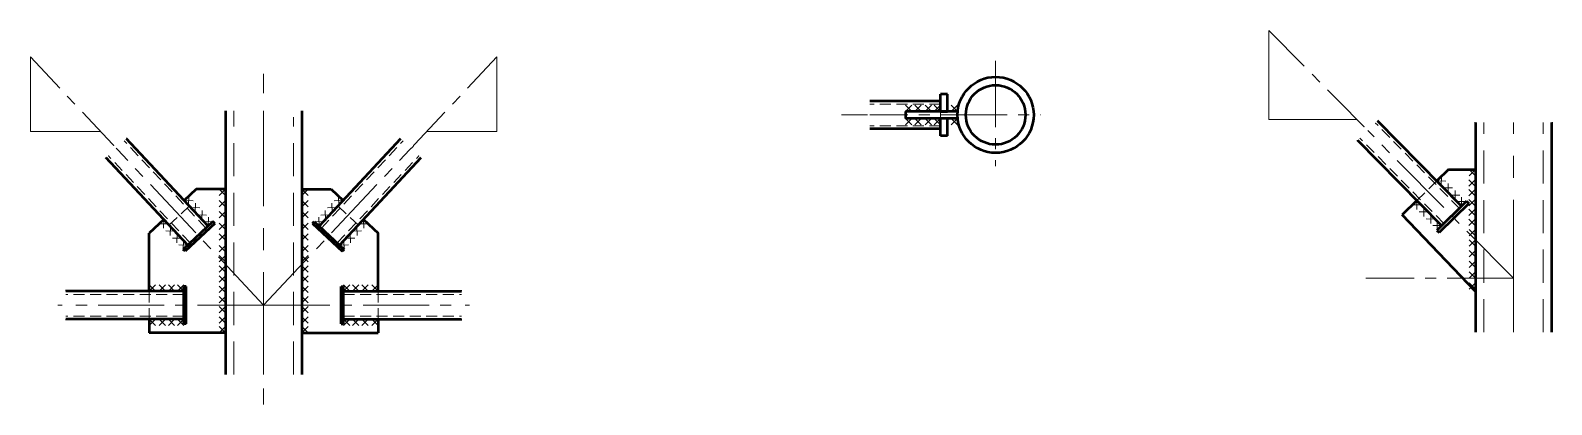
# Model space of a CAD drawing. Header units: millimetres. Extents: x -15843 to 52186, y -12703 to 19750.
# Drawn here: x 47160 to 51535, y 2453 to 3531 of the extents above; entities that cross this region are included whole.
import ezdxf

# ---------------------------------------------------------------- set-up
doc = ezdxf.new("R2010")
doc.units = ezdxf.units.MM
doc.linetypes.add('невидимая', pattern=[9.525, 6.35, -3.175])
doc.linetypes.add('осевая2', pattern=[28.575, 19.05, -3.175, 3.175, -3.175])
for name, color, linetype, lineweight in [('АС Колонны', 7, 'Continuous', 20), ('АС_Оформление', 7, 'Continuous', 20), ('АС_Сваи', 7, 'Continuous', 20)]:
    doc.layers.add(name, color=color, linetype=linetype, lineweight=lineweight)

msp = doc.modelspace()

# ---------------------------------------------------------------- linework, layer by layer
at = {"layer": 'АС Колонны', "color": 7, "linetype": 'осевая2', "lineweight": 0, "ltscale": 10}
for p, q in [((51425, 2817.3), (50721.3, 3531.3)), ((47830.6, 2739.8), (47159.9, 3455)), ((49935.7, 3443.5), (49935.7, 3140.4)), ((49492.3, 3287.9), (50064.9, 3287.9)), ((51425, 2817.3), (50999.9, 2817.3)), ((47830.6, 2739.8), (47238.5, 2739.8)), ((47830.6, 2739.8), (48422.8, 2739.8))]:
    msp.add_line(p, q, dxfattribs=at)
at = {"layer": 'АС Колонны', "color": 7, "linetype": 'осевая2', "lineweight": 0, "ltscale": 20}
for p, q in [((47830.6, 2453.5), (47830.6, 3462.2)), ((51425, 2662), (51425, 3266.8))]:
    msp.add_line(p, q, dxfattribs=at)
at = {"layer": 'АС Колонны', "color": 7, "lineweight": 50}
for p, q in [((49777.2, 3327.9), (49573.8, 3327.9)), ((49777.2, 3297.9), (49777.2, 3347.9)), ((49797.2, 3297.9), (49797.2, 3347.9)), ((47721.1, 3299.6), (47721.1, 2539.8)), ((47940.1, 3299.6), (47940.1, 2539.8)), ((49826.2, 3297.9), (49676.8, 3297.9)), ((49777.2, 3247.9), (49573.8, 3247.9)), ((49826.2, 3277.9), (49676.8, 3277.9)), ((49777.2, 3227.9), (49777.2, 3277.9)), ((49797.2, 3227.9), (49797.2, 3277.9)), ((51275.5, 3025.3), (51033.9, 3271.2)), ((51315.5, 3266.8), (51315.5, 2662)), ((51534.5, 3266.8), (51534.5, 2662)), ((47671.1, 2967.7), (47435.7, 3219.5)), ((47990.1, 2967.7), (48225.6, 3219.5)), ((51218.4, 2969.2), (50976.8, 3215.1)), ((47612.7, 2913), (47377.2, 3164.9)), ((48048.6, 2913), (48284, 3164.9)), ((47721.1, 3073.8), (47636.2, 3073.8)), ((47940.1, 3073.8), (48025, 3073.8)), ((51289.8, 3039.3), (51204.2, 2955.2)), ((51296.8, 3032.9), (51211.2, 2948.8)), ((47684.9, 2980.6), (47599.5, 2900.7)), ((47690.2, 2975), (47604.7, 2895.1)), ((47971, 2975), (48056.5, 2895.1)), ((47976.3, 2980.6), (48061.8, 2900.7)), ((51315.5, 2779.2), (51104.9, 2999.7)), ((47601.1, 2779.8), (47261.1, 2779.8)), ((47601.1, 2686.2), (47601.1, 2793.4)), ((47607.5, 2686.2), (47607.5, 2793.4)), ((48053.8, 2686.2), (48053.8, 2793.4)), ((48060.1, 2686.2), (48060.1, 2793.4)), ((47601.1, 2699.8), (47261.1, 2699.8)), ((47501.1, 2699.8), (47501.1, 2659.8)), ((48160.1, 2699.8), (48160.1, 2659.8)), ((47721.1, 2659.8), (47501.1, 2659.8)), ((47940.1, 2659.8), (48160.1, 2659.8))]:
    msp.add_line(p, q, dxfattribs=at)
at = {"layer": 'АС Колонны', "color": 7, "linetype": 'невидимая', "lineweight": 5, "ltscale": 15}
for p, q in [((47745.1, 2539.8), (47745.1, 3299.6)), ((47916.3, 2539.8), (47916.3, 3281.2)), ((51339.3, 2661.7), (51339.3, 3266.4)), ((51510.6, 2661.7), (51510.6, 3266.4))]:
    msp.add_line(p, q, dxfattribs=at)
at = {"layer": 'АС Колонны', "color": 7, "linetype": 'невидимая', "lineweight": 5, "ltscale": 5}
for p, q in [((49777.2, 3319.1), (49572.4, 3319.1)), ((49777.2, 3256.7), (49572.4, 3256.7)), ((51269.2, 3019.1), (51026.6, 3266)), ((47664.7, 2961.7), (47428.3, 3214.5)), ((47996.5, 2961.7), (48232.9, 3214.5)), ((51224.7, 2975.4), (50982.1, 3222.3)), ((47619.1, 2919.1), (47382.7, 3171.9)), ((48042.1, 2919.1), (48278.5, 3171.9)), ((51147.4, 3041.5), (51204.5, 3097.6)), ((47558.7, 2970.8), (47617.1, 3025.4)), ((48102.6, 2970.8), (48044.1, 3025.4)), ((47601.1, 2771), (47259.7, 2771)), ((47501.1, 2699.8), (47501.1, 2779.8)), ((48160.1, 2699.8), (48160.1, 2779.8)), ((47601.1, 2708.6), (47259.7, 2708.6))]:
    msp.add_line(p, q, dxfattribs=at)
at = {"layer": 'АС Колонны', "color": 7, "lineweight": 50}
for points in [[(49676.8, 3297.9), (49676.8, 3277.9)], [(51238, 3130.5), (51315.5, 3130.5)], [(51289.8, 3039.3), (51296.8, 3032.9)], [(47690.2, 2975), (47684.9, 2980.6)], [(47971, 2975), (47976.3, 2980.6)], [(51204.2, 2955.2), (51211.2, 2948.8)], [(47604.7, 2895.1), (47599.5, 2900.7)], [(48056.5, 2895.1), (48061.8, 2900.7)], [(47607.5, 2793.4), (47601.1, 2793.4)], [(48053.8, 2793.4), (48060.1, 2793.4)], [(47607.5, 2686.2), (47601.1, 2686.2)], [(48053.8, 2686.2), (48060.1, 2686.2)]]:
    msp.add_lwpolyline(points, dxfattribs=at)
at = {"layer": 'АС_Оформление', "color": 7, "lineweight": 50}
for p, q in [((49797.2, 3347.9), (49777.2, 3347.9)), ((49797.2, 3227.9), (49777.2, 3227.9))]:
    msp.add_line(p, q, dxfattribs=at)
at = {"layer": 'АС_Оформление', "color": 7, "linetype": 'ByBlock', "lineweight": 50}
for p, q in [((49777.2, 3297.9), (49797.2, 3297.9)), ((49797.2, 3277.9), (49777.2, 3277.9)), ((51238, 3130.5), (51204.5, 3097.6)), ((47636.2, 3073.8), (47601.9, 3041.7)), ((48025, 3073.8), (48059.3, 3041.7)), ((51147.4, 3041.5), (51104.9, 2999.7)), ((47543.5, 2987), (47501.1, 2947.4)), ((48117.8, 2987), (48160.1, 2947.4)), ((47501.1, 2779.8), (47501.1, 2947.4)), ((48160.1, 2779.8), (48160.1, 2947.4))]:
    msp.add_line(p, q, dxfattribs=at)
at = {"layer": 'АС_Оформление', "color": 7, "linetype": 'ByBlock', "lineweight": 0}
msp.add_line((49777.2, 3277.9), (49777.2, 3297.9), dxfattribs=at)
at = {"layer": 'АС_Оформление', "color": 7, "linetype": 'ByBlock', "lineweight": 50}
for radius in [109.5, 85.6]:
    msp.add_circle((49935.7, 3287.9), radius, dxfattribs=at)
at = {"layer": 'АС_Сваи', "ltscale": 100}
for points in [[(49676.8, 3316.2), (49695.1, 3297.9)], [(49695.1, 3316.2), (49676.8, 3297.9)], [(49703.1, 3316.2), (49721.3, 3297.9)], [(49721.3, 3316.2), (49703.1, 3297.9)], [(49733.2, 3316.2), (49751.5, 3297.9)], [(49751.5, 3316.2), (49733.2, 3297.9)], [(49759, 3316.2), (49777.2, 3297.9)], [(49777.2, 3316.2), (49759, 3297.9)], [(49808, 3316.2), (49826.2, 3297.9)], [(49826.2, 3316.2), (49808, 3297.9)], [(49676.8, 3277.9), (49695.1, 3259.7)], [(49695.1, 3277.9), (49676.8, 3259.7)], [(49703.1, 3277.9), (49721.3, 3259.7)], [(49721.3, 3277.9), (49703.1, 3259.7)], [(49733.2, 3277.9), (49751.5, 3259.7)], [(49751.5, 3277.9), (49733.2, 3259.7)], [(49759, 3277.9), (49777.2, 3259.7)], [(49777.2, 3277.9), (49759, 3259.7)], [(49808, 3277.9), (49826.2, 3259.7)], [(49826.2, 3277.9), (49808, 3259.7)], [(51217.5, 3110.4), (51217.3, 3084.5)], [(51315.5, 3130.5), (51297.3, 3112.2)], [(51297.3, 3130.5), (51315.5, 3112.2)], [(47721.1, 3055.5), (47702.9, 3073.8)], [(47702.9, 3055.5), (47721.1, 3073.8)], [(47940.1, 3055.5), (47958.4, 3073.8)], [(47958.4, 3055.5), (47940.1, 3073.8)], [(51230.3, 3097.4), (51204.5, 3097.6)], [(51250, 3077.4), (51224.1, 3077.6)], [(51237.2, 3090.4), (51236.9, 3064.6)], [(51257.4, 3069.8), (51257.2, 3043.9)], [(51314.7, 3101), (51296.4, 3082.8)], [(51296.4, 3101), (51314.7, 3082.8)], [(51314.7, 3072.7), (51296.4, 3054.4)], [(51296.4, 3072.7), (51314.7, 3054.4)], [(47601.9, 3041.7), (47627.7, 3040.8)], [(47614.4, 3028.3), (47615.3, 3054.2)], [(47621.1, 3021.2), (47646.9, 3020.3)], [(47633.5, 3007.9), (47634.4, 3033.7)], [(47721.1, 3023.5), (47702.9, 3041.8)], [(47702.9, 3023.5), (47721.1, 3041.8)], [(47940.1, 3023.5), (47958.4, 3041.8)], [(47958.4, 3023.5), (47940.1, 3041.8)], [(48040.2, 3021.2), (48014.3, 3020.3)], [(48027.7, 3007.9), (48026.8, 3033.7)], [(48059.3, 3041.7), (48033.5, 3040.8)], [(48046.8, 3028.3), (48046, 3054.2)], [(51160.2, 3028.5), (51134.4, 3028.7)], [(51147.4, 3041.5), (51147.2, 3015.7)], [(51167.1, 3021.5), (51166.9, 2995.7)], [(51270.2, 3056.7), (51244.4, 3057)], [(51288.5, 3038.1), (51262.7, 3038.3)], [(51275.7, 3051.1), (51275.5, 3025.3)], [(51314.7, 3044.4), (51296.4, 3026.1)], [(51296.4, 3044.4), (51314.7, 3026.1)], [(47542.6, 2961.2), (47543.5, 2987)], [(47640.5, 3000.4), (47666.3, 2999.5)], [(47653, 2987.1), (47653.9, 3012.9)], [(47658.6, 2981), (47684.5, 2980.2)], [(47671.1, 2967.7), (47672, 2993.5)], [(47721.1, 2991.3), (47702.9, 3009.6)], [(47702.9, 2991.3), (47721.1, 3009.6)], [(47721.1, 2957.8), (47702.9, 2976)], [(47702.9, 2957.8), (47721.1, 2976)], [(47940.1, 2991.3), (47958.4, 3009.6)], [(47958.4, 2991.3), (47940.1, 3009.6)], [(47940.1, 2957.8), (47958.4, 2976)], [(47958.4, 2957.8), (47940.1, 2976)], [(48002.6, 2981), (47976.8, 2980.2)], [(47990.1, 2967.7), (47989.3, 2993.5)], [(48020.7, 3000.4), (47994.9, 2999.5)], [(48008.2, 2987.1), (48007.4, 3012.9)], [(48118.6, 2961.2), (48117.8, 2987)], [(51179.9, 3008.5), (51154.1, 3008.7)], [(51200.1, 2987.9), (51174.3, 2988.1)], [(51187.3, 3000.9), (51187.1, 2975.1)], [(51205.6, 2982.3), (51205.4, 2956.4)], [(51314.7, 3016), (51296.4, 2997.8)], [(51296.4, 3016), (51314.7, 2997.8)], [(51314.7, 2987.7), (51296.4, 2969.4)], [(51296.4, 2987.7), (51314.7, 2969.4)], [(47530.1, 2974.6), (47556, 2973.7)], [(47549.3, 2954.1), (47575.1, 2953.2)], [(47561.8, 2940.7), (47562.6, 2966.6)], [(47568.8, 2933.3), (47594.6, 2932.4)], [(47581.2, 2919.9), (47582.1, 2945.8)], [(47721.1, 2927), (47702.9, 2945.2)], [(47702.9, 2927), (47721.1, 2945.2)], [(47940.1, 2927), (47958.4, 2945.2)], [(47958.4, 2927), (47940.1, 2945.2)], [(48092.5, 2933.3), (48066.7, 2932.4)], [(48080, 2919.9), (48079.1, 2945.8)], [(48111.9, 2954.1), (48086.1, 2953.2)], [(48099.5, 2940.7), (48098.6, 2966.6)], [(48131.1, 2974.6), (48105.3, 2973.7)], [(51218.4, 2969.2), (51192.6, 2969.5)], [(51315.5, 2958.3), (51297.3, 2940)], [(51297.3, 2958.3), (51315.5, 2940)], [(47586.9, 2913.9), (47612.7, 2913)], [(47599.3, 2900.6), (47600.2, 2926.4)], [(47721.1, 2893.9), (47702.9, 2912.2)], [(47702.9, 2893.9), (47721.1, 2912.2)], [(47940.1, 2893.9), (47958.4, 2912.2)], [(47958.4, 2893.9), (47940.1, 2912.2)], [(48074.4, 2913.9), (48048.6, 2913)], [(48061.9, 2900.6), (48061, 2926.4)], [(51315.5, 2928.2), (51297.3, 2909.9)], [(51297.3, 2928.2), (51315.5, 2909.9)], [(51315.5, 2897.4), (51297.3, 2879.2)], [(51297.3, 2897.4), (51315.5, 2879.2)], [(47721.1, 2864.5), (47702.9, 2882.8)], [(47702.9, 2864.5), (47721.1, 2882.8)], [(47721.1, 2835.1), (47702.9, 2853.4)], [(47702.9, 2835.1), (47721.1, 2853.4)], [(47940.1, 2864.5), (47958.4, 2882.8)], [(47958.4, 2864.5), (47940.1, 2882.8)], [(47940.1, 2835.1), (47958.4, 2853.4)], [(47958.4, 2835.1), (47940.1, 2853.4)], [(51315.5, 2866.4), (51297.3, 2848.1)], [(51297.3, 2866.4), (51315.5, 2848.1)], [(47721.1, 2805.7), (47702.9, 2824)], [(47702.9, 2805.7), (47721.1, 2824)], [(47940.1, 2805.7), (47958.4, 2824)], [(47958.4, 2805.7), (47940.1, 2824)], [(51315.5, 2835.6), (51297.3, 2817.4)], [(51297.3, 2835.6), (51315.5, 2817.4)], [(51315.5, 2804.4), (51297.3, 2786.2)], [(51297.3, 2804.4), (51315.5, 2786.2)], [(47519.4, 2779.8), (47501.1, 2798.1)], [(47501.1, 2779.8), (47519.4, 2798.1)], [(47548.2, 2779.8), (47529.9, 2798.1)], [(47529.9, 2779.8), (47548.2, 2798.1)], [(47574.7, 2779.8), (47556.5, 2798.1)], [(47556.5, 2779.8), (47574.7, 2798.1)], [(47601.1, 2779.8), (47582.9, 2798.1)], [(47582.9, 2779.8), (47601.1, 2798.1)], [(47721.1, 2776.3), (47702.9, 2794.6)], [(47702.9, 2776.3), (47721.1, 2794.6)], [(47721.1, 2746.9), (47702.9, 2765.2)], [(47702.9, 2746.9), (47721.1, 2765.2)], [(47940.1, 2776.3), (47958.4, 2794.6)], [(47958.4, 2776.3), (47940.1, 2794.6)], [(47940.1, 2746.9), (47958.4, 2765.2)], [(47958.4, 2746.9), (47940.1, 2765.2)], [(48060.1, 2779.8), (48078.4, 2798.1)], [(48078.4, 2779.8), (48060.1, 2798.1)], [(48086.5, 2779.8), (48104.8, 2798.1)], [(48104.8, 2779.8), (48086.5, 2798.1)], [(48113, 2779.8), (48131.3, 2798.1)], [(48131.3, 2779.8), (48113, 2798.1)], [(48141.9, 2779.8), (48160.1, 2798.1)], [(48160.1, 2779.8), (48141.9, 2798.1)], [(47721.1, 2717.5), (47702.9, 2735.8)], [(47702.9, 2717.5), (47721.1, 2735.8)], [(47940.1, 2717.5), (47958.4, 2735.8)], [(47958.4, 2717.5), (47940.1, 2735.8)], [(47519.4, 2681.5), (47501.1, 2699.8)], [(47501.1, 2681.5), (47519.4, 2699.8)], [(47548.2, 2681.5), (47529.9, 2699.8)], [(47529.9, 2681.5), (47548.2, 2699.8)], [(47574.7, 2681.5), (47556.5, 2699.8)], [(47556.5, 2681.5), (47574.7, 2699.8)], [(47601.1, 2681.5), (47582.9, 2699.8)], [(47582.9, 2681.5), (47601.1, 2699.8)], [(47721.1, 2688.1), (47702.9, 2706.4)], [(47702.9, 2688.1), (47721.1, 2706.4)], [(47721.1, 2659.8), (47702.9, 2678.1)], [(47702.9, 2659.8), (47721.1, 2678.1)], [(47940.1, 2688.1), (47958.4, 2706.4)], [(47958.4, 2688.1), (47940.1, 2706.4)], [(47940.1, 2659.8), (47958.4, 2678.1)], [(47958.4, 2659.8), (47940.1, 2678.1)], [(48060.1, 2681.5), (48078.4, 2699.8)], [(48078.4, 2681.5), (48060.1, 2699.8)], [(48086.5, 2681.5), (48104.8, 2699.8)], [(48104.8, 2681.5), (48086.5, 2699.8)], [(48113, 2681.5), (48131.3, 2699.8)], [(48131.3, 2681.5), (48113, 2699.8)], [(48141.9, 2681.5), (48160.1, 2699.8)], [(48160.1, 2681.5), (48141.9, 2699.8)]]:
    msp.add_lwpolyline(points, dxfattribs=at)
at = {"layer": 'АС_Сваи', "linetype": 'Continuous'}
for points in [[(51211.2, 2948.8, 0.0000000001, 0, 0), (51296.8, 3032.9, 0, 0, 0)], [(47604.7, 2895.1, 0.0000000001, 0, 0), (47690.2, 2975, 0, 0, 0)], [(47971, 2975, 0.0000000001, 0, 0), (48056.5, 2895.1, 0, 0, 0)], [(47607.5, 2686.2, 0.0000000001, 0, 0), (47607.5, 2793.4, 0, 0, 0)]]:
    msp.add_lwpolyline(points, format="xyseb", dxfattribs=at)
msp.add_lwpolyline([(48053.8, 2686.2), (48053.8, 2793.4)], dxfattribs=at)

# ---------------------------------------------------------------- next in the draw order: wipeouts: each hides what was drawn before it
at = {"linetype": 'Continuous'}
for points in [[(47721.1, 3299.6), (47940.1, 3299.6), (47940.1, 3349.6), (47721.1, 3349.6)], [(49573.8, 3327.9), (49573.8, 3247.9), (49567.3, 3247.9), (49567.3, 3327.9)], [(51315.5, 3266.8), (51534.5, 3266.8), (51534.5, 3287.2), (51315.5, 3287.2)], [(50976.8, 3215.1), (51033.9, 3271.2), (51024.7, 3280.5), (50967.6, 3224.5)], [(47377.2, 3164.9), (47435.7, 3219.5), (47429.3, 3226.3), (47370.9, 3171.6)], [(48284, 3164.9), (48225.6, 3219.5), (48231.9, 3226.3), (48290.4, 3171.6)], [(47261.1, 2699.8), (47261.1, 2779.8), (47252.1, 2779.8), (47252.1, 2699.8)], [(48400.1, 2699.8), (48400.1, 2779.8), (48409.2, 2779.8), (48409.2, 2699.8)], [(51315.5, 2662), (51534.5, 2662), (51534.5, 2643.2), (51315.5, 2643.2)], [(47721.1, 2539.8), (47940.1, 2539.8), (47940.1, 2500.8), (47721.1, 2500.8)]]:
    msp.add_wipeout(points, dxfattribs=at).dxf.layer = 'АС_Сваи'

# ---------------------------------------------------------------- next in the draw order: linework, layer by layer
at = {"layer": 'АС Колонны', "color": 7, "lineweight": 50}
for p, q in [((48060.1, 2779.8), (48400.1, 2779.8)), ((48060.1, 2699.8), (48400.1, 2699.8))]:
    msp.add_line(p, q, dxfattribs=at)
at = {"layer": 'АС Колонны', "color": 7, "linetype": 'невидимая', "lineweight": 5, "ltscale": 5}
for p, q in [((48060.1, 2771), (48401.5, 2771)), ((48060.1, 2708.6), (48401.5, 2708.6))]:
    msp.add_line(p, q, dxfattribs=at)
at = {"layer": 'АС_Сваи', "ltscale": 100}
for points in [[(50721.3, 3531.3), (50721.3, 3274.8), (50974.1, 3274.8)], [(47159.9, 3455), (47159.9, 3240.5), (47361.1, 3240.5)], [(48501.4, 3455), (48501.4, 3240.5), (48300.2, 3240.5)]]:
    msp.add_lwpolyline(points, dxfattribs=at)

# ---------------------------------------------------------------- next in the draw order: wipeouts: each hides what was drawn before it
at = {"linetype": 'Continuous'}
msp.add_wipeout([(48400.1, 2699.8), (48400.1, 2779.8), (48409.2, 2779.8), (48409.2, 2699.8)], dxfattribs=at).dxf.layer = 'АС_Сваи'

# ---------------------------------------------------------------- next in the draw order: linework, layer by layer
at = {"layer": 'АС Колонны', "color": 7, "linetype": 'осевая2', "lineweight": 0, "ltscale": 10}
msp.add_line((47830.6, 2739.8), (48501.4, 3455), dxfattribs=at)

doc.saveas('drawing.dxf')
